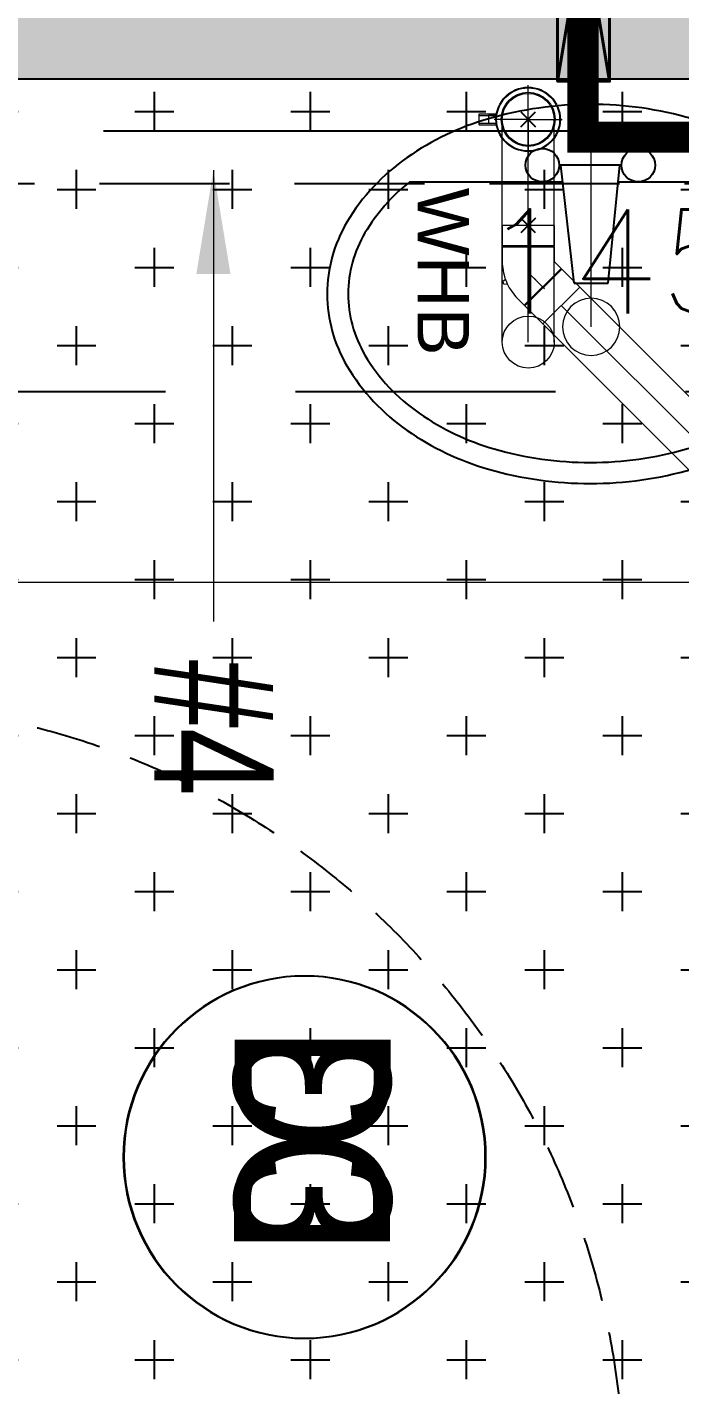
# Model space of a CAD drawing. Header units: millimetres. Extents: x -414464 to 1686, y -90036 to 108605.
# Drawn here: x -116448 to -115821, y -70880 to -69575 of the extents above; entities that cross this region are included whole.
import ezdxf
from ezdxf.enums import TextEntityAlignment as Align

# ---------------------------------------------------------------- set-up
doc = ezdxf.new("R2010")
doc.units = ezdxf.units.MM
doc.header["$LTSCALE"] = 1000
doc.header["$MEASUREMENT"] = 0
for name, pattern in [('$1$AUDIT_D_120904163729-0', [0]), ('$36$HIDDEN', [0.375, 0.25, -0.125]), ('2BHK-A - FRONT$1$( Hidden )', [0.375, 0.25, -0.125]), ('2BHK-A - FRONT$1$AUDIT_D_120904163729-0', [0]), ('2BHK-A - FRONT$1$HIDDEN', [0.375, 0.25, -0.125]), ('AUDIT_D_120904163729-0', [0]), ('T8(T9 IS SIMILAR) - DIMENSION & TEXTING$1$( Hidden )', [0.375, 0.25, -0.125]), ('T8(T9 IS SIMILAR) - DIMENSION & TEXTING$1$3BHK-D$0$HIDDEN', [0.375, 0.25, -0.125]), ('T8(T9 IS SIMILAR) - DIMENSION & TEXTING$1$AUDIT_D_120904163729-0', [0]), ('T8(T9 IS SIMILAR) - DIMENSION & TEXTING$1$CENTERX2', [101.6, 63.5, -12.7, 12.7, -12.7]), ('T8(T9 IS SIMILAR) - DIMENSION & TEXTING$1$HIDDEN', [0.375, 0.25, -0.125]), ('T8_REFUGE COLUMNS$1$CENTER2', [1.125, 0.75, -0.125, 0.125, -0.125])]:
    doc.linetypes.add(name, pattern=pattern)
doc.layers.get('0').update_dxf_attribs({"linetype": 'AUDIT_D_120904163729-0'})
for name, color, linetype in [('$0$A-HATCH -160', 251, '$1$AUDIT_D_120904163729-0'), ('$21$A-DIMENSIONS', 2, '$36$HIDDEN'), ('2BHK-A - FRONT$1$$0$LEDGE WALL', 5, 'Continuous'), ('2BHK-A - FRONT$1$A-HATCH -160', 251, '2BHK-A - FRONT$1$AUDIT_D_120904163729-0'), ('2BHK-A - FRONT$1$A-SANITARY', 2, 'Continuous'), ('2BHK-A - FRONT$1$A-TOI SUNK 50MM', 8, 'Continuous'), ('2BHK-A - FRONT$1$a-window-no', 125, 'Continuous'), ('a-rcc', 3, 'Continuous'), ('T8(T9 IS SIMILAR) - DIMENSION & TEXTING$1$A-DIMENSIONS', 2, 'T8(T9 IS SIMILAR) - DIMENSION & TEXTING$1$HIDDEN'), ('T8(T9 IS SIMILAR) - DIMENSION & TEXTING$1$A-FIRE FIGHTING', 7, 'T8(T9 IS SIMILAR) - DIMENSION & TEXTING$1$AUDIT_D_120904163729-0'), ('T8(T9 IS SIMILAR) - DIMENSION & TEXTING$1$A-PLUMBING', 7, 'T8(T9 IS SIMILAR) - DIMENSION & TEXTING$1$AUDIT_D_120904163729-0'), ('T8(T9 IS SIMILAR) - DIMENSION & TEXTING$1$a-window-no', 125, 'Continuous'), ('T8(T9 IS SIMILAR) - DIMENSION & TEXTING$1$U-TI-TEXT', 7, 'Continuous'), ('T8(T9 IS SIMILAR)$1$$6$a-beam 2', 50, 'Continuous'), ('T8_REFUGE COLUMNS$1$A-CENTERLINE', 193, 'T8_REFUGE COLUMNS$1$CENTER2'), ('T8_REFUGE COLUMNS$1$A-RCC COLS', 3, 'Continuous'), ('T8_TYPICAL COLUMNS$1$A-RCC COLS', 3, 'Continuous')]:
    doc.layers.add(name, color=color, linetype=linetype)
for name, color, linetype, lineweight in [('2BHK-A - FRONT$1$a-TOI-fixtures', 251, 'Continuous', 0), ('T8(T9 IS SIMILAR) - DIMENSION & TEXTING$1$pl-50dia waste pie', 6, 'Continuous', 0), ('T8(T9 IS SIMILAR) - DIMENSION & TEXTING$1$pl-50dia waste pipe1', 6, 'Continuous', 0), ('T8(T9 IS SIMILAR) - DIMENSION & TEXTING$1$R0-18-10-2014-T1-1st Podium Floor Plan$0$Text', 2, 'Continuous', 0), ('T8(T9 IS SIMILAR) - DIMENSION & TEXTING$1$U-IPD-WS-FIRE', 1, 'Continuous', 40), ('T8(T9 IS SIMILAR)$1$D&W', 8, 'Continuous', 25)]:
    doc.layers.add(name, color=color, linetype=linetype, lineweight=lineweight)
for name, color, linetype, lineweight, true_color in [('T8(T9 IS SIMILAR) - DIMENSION & TEXTING$1$GEB-BEZUG', 2, 'Continuous', 25, 0xffff00), ('T8(T9 IS SIMILAR) - DIMENSION & TEXTING$1$U-IPD-SP-SLEV-50', 7, 'T8(T9 IS SIMILAR) - DIMENSION & TEXTING$1$3BHK-D$0$HIDDEN', 40, 0x2f0dd9), ('T8_REFUGE COLUMNS$1$COL-HATCH', 7, 'Continuous', 25, 0xa3a3a3)]:
    doc.layers.add(name, color=color, linetype=linetype, lineweight=lineweight, true_color=true_color)
doc.styles.add('2BHK-A - FRONT$1$LODHA STANDERD', font='sanss___.ttf')
doc.styles.add('T8(T9 IS SIMILAR) - DIMENSION & TEXTING$1$arial', font='sanss___.ttf')
doc.styles.add('T8(T9 IS SIMILAR) - DIMENSION & TEXTING$1$ARIAL ARROW', font='swisscl.ttf')
doc.styles.add('T8(T9 IS SIMILAR) - DIMENSION & TEXTING$1$LODHA STANDERD', font='sanss___.ttf')
doc.styles.add('T8(T9 IS SIMILAR) - DIMENSION & TEXTING$1$Romans 1', font='romans.shx', dxfattribs={"height": 100})
doc.styles.add('T8(T9 IS SIMILAR) - DIMENSION & TEXTING$1$Tahoma', font='tahoma.ttf')
doc.dimstyles.new('T8(T9 IS SIMILAR) - DIMENSION & TEXTING$1$ALPINE S', dxfattribs={"dimscale": 0, "dimtxt": 100, "dimasz": 75, "dimexe": 0, "dimexo": 0, "dimgap": 75, "dimtad": 1, "dimdec": 0, "dimzin": 0, "dimdsep": 46, "dimtxsty": 'T8(T9 IS SIMILAR) - DIMENSION & TEXTING$1$Romans 1', "dimblk": 'T8(T9 IS SIMILAR) - DIMENSION & TEXTING$1$_ArchTick', "dimcen": 0.09, "dimclrd": 256, "dimclre": 256, "dimclrt": 7, "dimadec": 0, "dimazin": 0, "dimtfac": 1, "dimtdec": 0, "dimtofl": 0, "dimtmove": 1, "dimatfit": 0, "dimldrblk": 'T8(T9 IS SIMILAR) - DIMENSION & TEXTING$1$_Open90', "dimfxl": 1, "dimtolj": 1, "dimtzin": 0, "dimarcsym": 0})
doc.dimstyles.new('T8(T9 IS SIMILAR) - DIMENSION & TEXTING$1$SAMATA STD', dxfattribs={"dimtxt": 100, "dimasz": 50, "dimexe": 50, "dimexo": 50, "dimgap": 10, "dimtad": 0, "dimdec": 0, "dimrnd": 5, "dimzin": 0, "dimdsep": 46, "dimtxsty": 'T8(T9 IS SIMILAR) - DIMENSION & TEXTING$1$Tahoma', "dimblk": 'T8(T9 IS SIMILAR) - DIMENSION & TEXTING$1$_Origin2', "dimcen": -50, "dimdle": 50, "dimclrd": 7, "dimclre": 7, "dimclrt": 7, "dimadec": 0, "dimazin": 0, "dimtfac": 1, "dimtdec": 0, "dimtmove": 1, "dimatfit": 3, "dimfxl": 150, "dimtfill": 1, "dimtolj": 1, "dimtzin": 0, "dimlwd": -1, "dimlwe": -1, "dimarcsym": 0})

# ---------------------------------------------------------------- blocks, each defined once
blk = doc.blocks.new('T8_REFUGE COLUMNS')
at = {"layer": 'T8_REFUGE COLUMNS$1$COL-HATCH', "linetype": 'ByBlock'}
h = blk.add_hatch(color=256, dxfattribs=at)
h.dxf.hatch_style = 1
h.paths.add_polyline_path([(1209602.1, -5723474.9), (1209852.1, -5723474.9), (1209852.1, -5721674.9), (1209602.1, -5721674.9)])
at = {"layer": 'T8_REFUGE COLUMNS$1$A-CENTERLINE'}
blk.add_line((1209902.1, -5728808.5), (1209902.1, -5698573.6), dxfattribs=at)
at = {"layer": 'T8_REFUGE COLUMNS$1$A-RCC COLS', "linetype": 'ByBlock'}
blk.add_lwpolyline([(1209602.1, -5723474.9), (1209852.1, -5723474.9), (1209852.1, -5721674.9), (1209602.1, -5721674.9)], close=True, dxfattribs=at)
blk = doc.blocks.new('T8_TYPICAL COLUMNS')
at = {"layer": 'T8_TYPICAL COLUMNS$1$A-RCC COLS', "linetype": 'ByBlock'}
blk.add_blockref('T8_REFUGE COLUMNS', (0, 0), dxfattribs=at)
blk = doc.blocks.new('2BHK-A - FRONT$1$WINDOW TAG')
at = {"layer": '2BHK-A - FRONT$1$a-window-no'}
blk.add_circle((0, 0), 174.1, dxfattribs=at)
at = {"layer": '2BHK-A - FRONT$1$a-window-no', "style": '2BHK-A - FRONT$1$LODHA STANDERD'}
blk.add_attdef('WINDOW', text='', height=150, dxfattribs=at).set_placement((11.3, 2.8), align=Align.MIDDLE_CENTER)
blk = doc.blocks.new('2BHK-A - FRONT$1$WB1')
at = {"layer": '2BHK-A - FRONT$1$A-SANITARY', "color": 0, "ltscale": 1000}
for p, q in [((190074.4, -1779394.5), (190063, -1779507.9)), ((190106.8, -1779394.5), (190119.9, -1779507.9)), ((189917.5, -1779491.7), (190064.6, -1779491.7)), ((190118, -1779491.7), (190265.4, -1779491.7)), ((190061.5, -1779507.9), (190121.4, -1779507.9))]:
    blk.add_line(p, q, dxfattribs=at)
at = {"layer": '2BHK-A - FRONT$1$A-SANITARY', "color": 0}
blk.add_line((190106.8, -1779394.5), (190074.4, -1779394.5), dxfattribs=at)
for centre, major_axis, start_param, end_param in [((190091.4, -1779555.7), (-92.6, 341.5), 6.018375, 6.298924), ((190091.4, -1779555.7), (-92.6, 341.5), 5.737826, 6.018375), ((190067.1, -1779471.3), (-69.6, 256.7), 0.015739, 0.342992), ((190115.8, -1779471.3), (-69.6, 256.7), 5.410573, 5.737826), ((190091.4, -1779555.7), (-87.3, 322), 6.018375, 6.298924), ((190091.4, -1779555.7), (-87.3, 322), 5.737826, 6.018375), ((190067.1, -1779471.3), (-64.3, 237.2), 0.015739, 0.342992), ((190115.8, -1779471.3), (-64.3, 237.2), 5.410573, 5.737826), ((190030, -1779417.8), (-52.6, 193.9), 0.342992, 0.768932), ((190152.9, -1779417.8), (-52.6, 193.9), 4.984633, 5.410573), ((190030, -1779417.8), (-47.3, 174.4), 0.342992, 0.768932), ((190152.9, -1779417.8), (-47.3, 174.4), 4.984633, 5.410573), ((189973.2, -1779384.1), (-35.3, 130.2), 0.768932, 1.305986), ((190209.6, -1779384.1), (-35.3, 130.2), 4.447579, 4.984633), ((189973.2, -1779384.1), (-30, 110.7), 0.768932, 1.305986), ((190209.6, -1779384.1), (-30, 110.7), 4.447579, 4.984633), ((189973.2, -1779384.1), (-35.3, 130.2), 1.305986, 1.84304), ((189973.2, -1779384.1), (-30, 110.7), 1.305986, 1.84304), ((190209.6, -1779384.1), (-30, 110.7), 3.910525, 4.447579), ((190209.6, -1779384.1), (-35.3, 130.2), 3.910525, 4.447579), ((190030, -1779350.3), (-47.3, 174.4), 1.84304, 2.20494), ((190152.9, -1779350.3), (-47.3, 174.4), 3.548625, 3.910525), ((190030, -1779350.3), (-52.6, 193.9), 1.84304, 2.268981), ((190152.9, -1779350.3), (-52.6, 193.9), 3.484585, 3.910525), ((190045.3, -1779507.9), (-4.2, 15.6), 6.018375, 12.30156), ((190137.6, -1779507.9), (-4.2, 15.6), 6.018375, 12.30156), ((190067.1, -1779296.9), (-69.6, 256.7), 2.268981, 2.596234), ((190115.8, -1779296.9), (-69.6, 256.7), 3.157331, 3.484585), ((190091.4, -1779212.5), (-92.6, 341.5), 2.596234, 2.876783), ((190091.4, -1779212.5), (-92.6, 341.5), 2.876783, 3.157331)]:
    blk.add_ellipse(centre, major_axis=major_axis, ratio=1, start_param=start_param, end_param=end_param, dxfattribs=at)
blk = doc.blocks.new('2BHK-A - FRONT')
at = {"layer": '2BHK-A - FRONT$1$A-HATCH -160', "linetype": 'ByBlock'}
h = blk.add_hatch(dxfattribs=at)
h.set_pattern_fill('ANSI32', color=256, scale=150)
h.set_pattern_definition([(45, (0, -0.55), (-39.77475644, 39.77475644), []), (45, (26.517, -0.55), (-39.77475644, 39.77475644), [])])
h.paths.add_polyline_path([(1145269.9, -5728524.2), (1145269.9, -5728684.2), (1144639.8, -5728684.2), (1144639.8, -5726829.5), (1144799.8, -5726829.5), (1144799.8, -5728524.2)])
h.paths.add_polyline_path([(1148934.5, -5727449.8), (1148934.5, -5727609.8), (1147999.5, -5727609.8), (1147999.5, -5727009.5), (1148159.5, -5727009.5), (1148159.5, -5727449.8)])
h.paths.add_polyline_path([(1147999.5, -5728684.2), (1147999.5, -5728524.2), (1147369.9, -5728524.2), (1147369.9, -5728684.2)])
edge = h.paths.add_edge_path()
edge.add_line((1151334.5, -5727449.8), (1151779.5, -5727449.8))
edge.add_line((1151779.5, -5727449.8), (1151779.5, -5727609.8))
edge.add_line((1151704.5, -5727609.8), (1151334.5, -5727609.8))
edge.add_line((1151334.5, -5727609.8), (1151334.5, -5727449.8))
h.paths.add_polyline_path([(1146264.5, -5719573.8), (1146424.5, -5719573.8), (1146424.5, -5719224.6), (1146264.5, -5719224.6)])
h.paths.add_polyline_path([(1145549.4, -5721834.4), (1145788.9, -5721834.4), (1145790, -5721674.6), (1145549.4, -5721674.6)])
h.paths.add_polyline_path([(1145949.5, -5721924.2), (1145949.5, -5722524.6), (1145789.5, -5722524.6), (1145789.5, -5721924.2)])
h.paths.add_polyline_path([(1144599.5, -5721924.6), (1144759.5, -5721924.6), (1144762, -5722524.6), (1144602, -5722524.6)])
h.paths.add_polyline_path([(1144599.5, -5723474.6), (1144599.5, -5723174.6), (1144759.5, -5723174.6), (1144759.5, -5723314.6), (1145789.5, -5723314.6), (1145789.5, -5723174.6), (1145949.5, -5723174.6), (1145949.5, -5723474.2)])
at = {"layer": '2BHK-A - FRONT$1$A-TOI SUNK 50MM'}
h = blk.add_hatch(dxfattribs=at)
h.set_pattern_fill('CROSS', color=256, scale=300, style=0)
h.set_pattern_definition([(0, (0, -0.9), (75, 75), [37.5, -112.5]), (90, (18.75, -19.65), (-75, 75), [37.5, -112.5])])
h.paths.add_polyline_path([(1142149.5, -5723374.6), (1144599.5, -5723374.6), (1144599.5, -5721924.9), (1142149.5, -5721924.9)])
h.paths.add_polyline_path([(1148199.2, -5723374.6), (1145949.5, -5723374.6), (1145949.5, -5721924.9), (1148199.2, -5721924.9)])
at = {"color": 0, "linetype": '2BHK-A - FRONT$1$( Hidden )', "ltscale": 0.25}
blk.add_arc((1146849.2, -5723433), 750, 0.0347, 87.627, dxfattribs=at)
at = {"layer": '2BHK-A - FRONT$1$$0$LEDGE WALL', "linetype": '2BHK-A - FRONT$1$HIDDEN', "ltscale": 0.5}
blk.add_line((1148099.2, -5723374.6), (1148099.2, -5721924.9), dxfattribs=at)
at = {"layer": '2BHK-A - FRONT$1$A-TOI SUNK 50MM'}
blk.add_lwpolyline([(1148199.2, -5723374.6), (1145949.5, -5723374.6), (1145949.5, -5721924.9), (1148199.2, -5721924.9)], close=True, dxfattribs=at)
at = {"layer": '2BHK-A - FRONT$1$a-TOI-fixtures'}
blk.add_line((1147715.8, -5723375.9), (1147716, -5721924.9), dxfattribs=at)
at = {"layer": '2BHK-A - FRONT$1$a-TOI-fixtures', "extrusion": (-3.53358e-09, 2.53027e-07, 1)}
blk.add_line((1147961.3, -5722714.2, 0), (1148192.9, -5722714.2, 0), dxfattribs=at)
blk.add_circle((1147961.3, -5722714.2, -1.5), 27.5, dxfattribs=at)
at = {"layer": '2BHK-A - FRONT$1$a-TOI-fixtures', "extrusion": (-8.33267e-18, 2.28211e-17, -1), "zscale": -1, "rotation": 270.0082880866066}
blk.add_blockref('2BHK-A - FRONT$1$WB1', (631363.7, -5532366.2, 0), dxfattribs=at)
at = {"layer": '2BHK-A - FRONT$1$a-window-no'}
ref = blk.add_blockref('2BHK-A - FRONT$1$WINDOW TAG', (1147163.1, -5722990.1), dxfattribs=at)
ref.add_attrib('WINDOW', 'D3', dxfattribs={"height": 150, "style": '2BHK-A - FRONT$1$LODHA STANDERD', "width": 0.8}).set_placement((1147175.7, -5722982.6), align=Align.MIDDLE_CENTER)
blk = doc.blocks.new('T8(T9 IS SIMILAR) - DIMENSION & TEXTING$1$WINDOW TAG')
at = {"layer": 'T8(T9 IS SIMILAR) - DIMENSION & TEXTING$1$a-window-no'}
blk.add_circle((0, 0), 174.1, dxfattribs=at)
at = {"layer": 'T8(T9 IS SIMILAR) - DIMENSION & TEXTING$1$a-window-no', "style": 'T8(T9 IS SIMILAR) - DIMENSION & TEXTING$1$LODHA STANDERD'}
blk.add_attdef('WINDOW', text='', height=150, dxfattribs=at).set_placement((11.3, 2.8), align=Align.MIDDLE_CENTER)
blk = doc.blocks.new('T8(T9 IS SIMILAR) - DIMENSION & TEXTING$1$_ArchTick')
at = {"color": 0, "linetype": 'ByBlock', "const_width": 0.15}
blk.add_lwpolyline([(-0.5, -0.5), (0.5, 0.5)], dxfattribs=at)
blk = doc.blocks.new('*D1502')
at = {"layer": 'T8(T9 IS SIMILAR) - DIMENSION & TEXTING$1$A-DIMENSIONS', "lineweight": -2, "transparency": 16777216}
blk.add_line((1210152.6, -5723374), (1210152.6, -5721924.4), dxfattribs=at)
at = {"layer": 'T8(T9 IS SIMILAR) - DIMENSION & TEXTING$1$A-DIMENSIONS', "linetype": 'ByBlock', "lineweight": -2, "transparency": 16777216, "xscale": 75, "yscale": 75, "zscale": 75}
for p, rotation in [((1210152.6, -5721924.4), 90), ((1210152.6, -5723374), 270)]:
    blk.add_blockref('T8(T9 IS SIMILAR) - DIMENSION & TEXTING$1$_ArchTick', p, dxfattribs=dict(at, rotation=rotation))
at = {"layer": 'T8(T9 IS SIMILAR) - DIMENSION & TEXTING$1$A-DIMENSIONS', "color": 7, "linetype": 'ByBlock', "transparency": 16777216, "insert": (1210027.6, -5722649.2), "char_height": 100, "attachment_point": 5, "rotation": 90, "style": 'T8(T9 IS SIMILAR) - DIMENSION & TEXTING$1$Romans 1'}
blk.add_mtext('\\A1;1450', dxfattribs=at)
blk = doc.blocks.new('T8(T9 IS SIMILAR) - DIMENSION & TEXTING$1$_Open90')
at = {"color": 0, "linetype": 'ByBlock', "lineweight": -2}
for p, q in [((-0.5, 0.5), (0, 0)), ((0, 0), (-1, 0)), ((0, 0), (-0.5, -0.5))]:
    blk.add_line(p, q, dxfattribs=at)
blk = doc.blocks.new('T8(T9 IS SIMILAR) - DIMENSION & TEXTING$1$A$C7A147FD6')
at = {"layer": 'T8(T9 IS SIMILAR) - DIMENSION & TEXTING$1$U-IPD-SP-SLEV-50', "linetype": 'ByBlock', "elevation": -0.6}
blk.add_lwpolyline([(2402.2, -7322.9), (2102.2, -7322.9), (2102.2, -7372.9), (2402.2, -7372.9), (2402.2, -7322.9), (2102.2, -7372.9), (2402.2, -7372.9), (2102.2, -7322.9)], dxfattribs=at)
at = {"layer": 'T8(T9 IS SIMILAR) - DIMENSION & TEXTING$1$U-IPD-WS-FIRE', "color": 223, "linetype": 'T8(T9 IS SIMILAR) - DIMENSION & TEXTING$1$( Hidden )', "ltscale": 2, "true_color": 0xbd59b9, "const_width": 30, "elevation": -0.6}
blk.add_lwpolyline([(3873.7, -6644.8), (2455.9, -6644.8), (2455.9, -7348.4), (2086, -7348.4), (2086, -8112.8), (1837.2, -8112.1)], dxfattribs=at)
blk = doc.blocks.new('T8(T9 IS SIMILAR) - DIMENSION & TEXTING$1$Einfügepunkt')
at = {"layer": 'T8(T9 IS SIMILAR) - DIMENSION & TEXTING$1$GEB-BEZUG'}
for p, q in [((-7.1, -7.1), (7.1, 7.1)), ((-7.1, 7.1), (7.1, -7.1))]:
    blk.add_line(p, q, dxfattribs=at)
blk = doc.blocks.new('T8(T9 IS SIMILAR) - DIMENSION & TEXTING$1$361.771.16.1_G')
at = {"lineweight": 13, "ltscale": 25}
for p, q in [((0, 0), (0, 32.8)), ((-47, 5.2), (-30.6, 5.2)), ((-47, -5.2), (-47, 5.2)), ((-47, 3.7), (-30.8, 3.7)), ((-38, 3.7), (-38, -3.8)), ((-30.8, 3.7), (-38, 3.7)), ((-47, -3.7), (-30.8, -3.7)), ((-47, -5.2), (-30.6, -5.2)), ((-38, -3.8), (-30.8, -3.8)), ((0, 0), (-32.8, 0)), ((0, 0), (0, -32.8)), ((0, 0), (32.8, 0))]:
    blk.add_line(p, q, dxfattribs=at)
for radius in [31, 30.3, 26, 25]:
    blk.add_circle((0, 0), radius, dxfattribs=at)
blk.add_blockref('T8(T9 IS SIMILAR) - DIMENSION & TEXTING$1$Einfügepunkt', (0, 0), dxfattribs=at)
blk = doc.blocks.new('T8(T9 IS SIMILAR) - DIMENSION & TEXTING$1$361.045.16.1_A')
at = {"ltscale": 25}
for p, q in [((-49.5, 14.1), (-14.1, 49.5)), ((3.2, 32.2), (-14.1, 49.5)), ((3.2, 32.2), (-32.2, -3.2)), ((-31.5, -3.9), (3.9, 31.5)), ((3.2, 31.5), (-31.5, -3.2)), ((3.2, 31.5), (3.2, 32.2)), ((3.2, 31.5), (3.9, 31.5)), ((10.4, 25), (3.9, 31.5)), ((-32.2, -3.2), (-49.5, 14.1)), ((-13.8, 13.8), (-15.6, 15.6)), ((0, 0), (-13.8, 13.8)), ((-5.6, 5.6), (-7.3, 7.3)), ((0, -10.4), (0, 0)), ((23.4, 11.3), (20.3, 10.9)), ((24.5, 8.5), (22, 6.6)), ((23.4, 11.3), (24.5, 8.5)), ((-31.5, -3.2), (-32.2, -3.2)), ((-31.5, -3.2), (-31.5, -3.9)), ((-25, -10.4), (-31.5, -3.9)), ((-25, -24.5), (-25, -10.4)), ((0, -24.5), (0, -10.4)), ((25, -24.5), (25, -10.4)), ((-24.5, -25), (-25, -24.5)), ((25, -24.5), (-25, -24.5)), ((-24.5, -25), (-25, -25.5)), ((-25, -45), (-25, -25.5)), ((-25, -25.5), (25, -25.5)), ((-24.5, -25), (24.5, -25)), ((0, -27), (0, -24.5)), ((24.5, -25), (25, -24.5)), ((24.5, -25), (25, -25.5)), ((25, -45), (25, -25.5)), ((-25, -45), (25, -45)), ((0, -45), (-2.5, -45)), ((0, -45), (0, -42.5)), ((0, -45), (0, -47.5)), ((0, -45), (2.5, -45))]:
    blk.add_line(p, q, dxfattribs=at)
for start, end in [(25.1575, 45), (0, 19.8425)]:
    blk.add_arc((-25, -10.4), 50, start, end, dxfattribs=at)
blk.add_open_spline([(22, 6.6), (22, 6.6), (22, 6.6), (22, 6.8), (21.9, 6.9), (21.8, 7.2), (21.7, 7.4), (21.5, 7.8), (21.4, 8), (21.3, 8.3), (21.2, 8.5), (21.1, 8.8), (21, 8.9), (20.9, 9.3), (20.8, 9.4), (20.7, 9.8), (20.6, 10.1), (20.4, 10.5), (20.4, 10.6), (20.3, 10.8), (20.3, 10.9), (20.3, 10.9)], degree=3, knots=[-0.7326885, -0.7326885, -0.7326885, -0.7326885, -0.6703276, -0.6703276, -0.5851203, -0.5851203, -0.4924215, -0.4924215, -0.4253679, -0.4253679, -0.3759063, -0.3759063, -0.3289293, -0.3289293, -0.2716255, -0.2716255, -0.1856359, -0.1856359, -0.0935578, -0.0935578, 0, 0, 0, 0], dxfattribs=at)
blk.add_blockref('T8(T9 IS SIMILAR) - DIMENSION & TEXTING$1$Einfügepunkt', (0, -45), dxfattribs=at)
blk = doc.blocks.new('T8(T9 IS SIMILAR) - DIMENSION & TEXTING$1$A$C77D62699')
at = {"layer": 'T8(T9 IS SIMILAR) - DIMENSION & TEXTING$1$pl-50dia waste pipe1', "color": 12, "linetype": 'T8(T9 IS SIMILAR) - DIMENSION & TEXTING$1$CENTERX2'}
for p, q in [((2617.7, -8869.3, 0.6), (3108.2, -8378.9, 0.6)), ((2652.9, -8901.1, 0.7), (2438.8, -8901.1, 0.7))]:
    blk.add_line(p, q, dxfattribs=at)
at = {"layer": 'T8(T9 IS SIMILAR) - DIMENSION & TEXTING$1$pl-50dia waste pipe1'}
for p, q in [((2600.1, -8851.6, 0.6), (3064.8, -8386.9, 0.6)), ((2635.4, -8887, 0.6), (3100.3, -8422.3, 0.6)), ((2652.9, -8876.1, 0.7), (2438.8, -8876.1, 0.7)), ((2652.9, -8926.1, 0.7), (2438.8, -8926.1, 0.7))]:
    blk.add_line(p, q, dxfattribs=at)
at = {"layer": 'T8(T9 IS SIMILAR) - DIMENSION & TEXTING$1$pl-50dia waste pipe1', "ltscale": 0.1}
for centre in [(2438.8, -8901.1, 0.7), (2652.9, -8901.1, 0.7)]:
    blk.add_circle(centre, 25, dxfattribs=at)
at = {"layer": 'T8(T9 IS SIMILAR) - DIMENSION & TEXTING$1$pl-50dia waste pie', "ltscale": 0.1, "xscale": 1.000020158935082, "yscale": 1.000020158935082, "zscale": 1.000020158935082, "rotation": 270}
blk.add_blockref('T8(T9 IS SIMILAR) - DIMENSION & TEXTING$1$361.045.16.1_A', (2585.9, -8901.1, 0.6), dxfattribs=at)
at = {"layer": 'T8(T9 IS SIMILAR) - DIMENSION & TEXTING$1$pl-50dia waste pie', "xscale": 1.000020158935082, "yscale": 1.000020158935082, "zscale": 1.000020158935082, "rotation": 90}
blk.add_blockref('T8(T9 IS SIMILAR) - DIMENSION & TEXTING$1$361.771.16.1_G', (2438.8, -8901.2, 0.7), dxfattribs=at)
at = {"layer": 'T8(T9 IS SIMILAR) - DIMENSION & TEXTING$1$U-TI-TEXT', "style": 'T8(T9 IS SIMILAR) - DIMENSION & TEXTING$1$arial'}
blk.add_text('WHB', height=49.53, rotation=359.9999, dxfattribs=at).set_placement((2504.5, -9007.6, 0.8))
blk = doc.blocks.new('T8(T9 IS SIMILAR) - DIMENSION & TEXTING$1$_Origin2')
at = {"color": 0, "linetype": 'ByBlock', "lineweight": -2}
blk.add_line((-0.5, 0), (-1, 0), dxfattribs=at)
for radius in [0.5, 0.25]:
    blk.add_circle((0, 0), radius, dxfattribs=at)
blk = doc.blocks.new('T8(T9 IS SIMILAR) - DIMENSION & TEXTING')
at = {"layer": 'T8(T9 IS SIMILAR) - DIMENSION & TEXTING$1$A-PLUMBING', "linetype": 'ByBlock'}
blk.add_blockref('T8(T9 IS SIMILAR) - DIMENSION & TEXTING$1$A$C77D62699', (1207452.3, -5713874), dxfattribs=at)
at = {"layer": 'T8(T9 IS SIMILAR) - DIMENSION & TEXTING$1$A-FIRE FIGHTING', "linetype": 'ByBlock'}
blk.add_blockref('T8(T9 IS SIMILAR) - DIMENSION & TEXTING$1$A$C7A147FD6', (1207452.3, -5715374), dxfattribs=at)
at = {"layer": 'T8(T9 IS SIMILAR) - DIMENSION & TEXTING$1$a-window-no'}
ref = blk.add_blockref('T8(T9 IS SIMILAR) - DIMENSION & TEXTING$1$WINDOW TAG', (1210888.7, -5722989.9), dxfattribs=dict(at, xscale=-1))
ref.add_attrib('WINDOW', 'D3', dxfattribs={"height": 150, "style": 'T8(T9 IS SIMILAR) - DIMENSION & TEXTING$1$LODHA STANDERD', "width": 0.8}).set_placement((1210869.3, -5722982.4), align=Align.MIDDLE_CENTER)
at = {"layer": 'T8(T9 IS SIMILAR) - DIMENSION & TEXTING$1$R0-18-10-2014-T1-1st Podium Floor Plan$0$Text', "linetype": 'ByBlock', "style": 'T8(T9 IS SIMILAR) - DIMENSION & TEXTING$1$ARIAL ARROW'}
blk.add_text('#4', height=114.75, dxfattribs=at).set_placement((1210410.6, -5723134.7, 0))
at = {"layer": 'T8(T9 IS SIMILAR) - DIMENSION & TEXTING$1$A-DIMENSIONS', "linetype": 'ByBlock'}
dim = blk.add_linear_dim(base=(1210152.6, -5721924.4), p1=(1210152.6, -5723374), p2=(1210152.6, -5721924.4), angle=90, dimstyle='T8(T9 IS SIMILAR) - DIMENSION & TEXTING$1$ALPINE S', override={"dimscale": 1, "dimfxl": 5, "dimarcsym": 1}, dxfattribs=at)
dim.commit()
dim.dimension.update_dxf_attribs({"geometry": '*D1502', "text_midpoint": (1210027.6, -5722649.2)})
at = {"layer": 'T8(T9 IS SIMILAR) - DIMENSION & TEXTING$1$R0-18-10-2014-T1-1st Podium Floor Plan$0$Text'}
blk.add_leader([(1209939.8, -5723077.9), (1210265.2, -5723077.9), (1210373.8, -5723077.9)], dimstyle='T8(T9 IS SIMILAR) - DIMENSION & TEXTING$1$SAMATA STD', override={"dimscale": 1, "dimasz": 100, "dimclrd": 2, "dimfxlon": 1, "dimarcsym": 1}, dxfattribs=at)
blk = doc.blocks.new('T8(T9 IS SIMILAR)')
at = {"layer": 'T8(T9 IS SIMILAR)$1$D&W', "linetype": 'ByBlock'}
blk.add_blockref('T8_TYPICAL COLUMNS', (0, 0), dxfattribs=at)
at = {"layer": 'T8(T9 IS SIMILAR)$1$D&W', "linetype": 'ByBlock', "xscale": -1}
blk.add_blockref('2BHK-A - FRONT', (2358051.8, -0.4), dxfattribs=at)
at = {"layer": 'T8(T9 IS SIMILAR)$1$$6$a-beam 2', "linetype": 'ByBlock'}
blk.add_blockref('T8(T9 IS SIMILAR) - DIMENSION & TEXTING', (0, 0), dxfattribs=at)
blk = doc.blocks.new('A$C48506478')
at = {"layer": '$21$A-DIMENSIONS', "linetype": 'ByBlock'}
blk.add_blockref('T8(T9 IS SIMILAR)', (-1195542.6, 5727884.6), dxfattribs=at)
at = {"layer": '$0$A-HATCH -160', "linetype": 'ByBlock'}
blk.add_blockref('T8(T9 IS SIMILAR) - DIMENSION & TEXTING', (-1195542.6, 5727884.6), dxfattribs=at)

msp = doc.modelspace()

# ---------------------------------------------------------------- block references
at = {"layer": 'a-rcc', "linetype": 'ByBlock', "rotation": 270}
msp.add_blockref('A$C48506478', (-121076, -55315.3, 0), dxfattribs=at)

doc.saveas('drawing.dxf')
